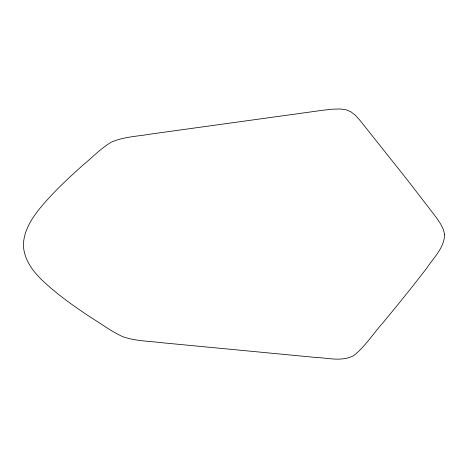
<?xml version="1.0" encoding="UTF-8"?>
<svg xmlns="http://www.w3.org/2000/svg" width="468" height="468" viewBox="0 0 468 468"><rect width="100%" height="100%" fill="white"/><g stroke="black" fill="none" stroke-linecap="round" stroke-linejoin="round"><path stroke-width="0.7" d="M444.6 234.626C444.29 247.724 433.813 257.558 426.974 267.813C412.764 286.445 397.935 304.592 383.052 322.686C373.136 333.625 365.198 346.642 353.469 355.785C341.347 362.027 327.161 357.716 314.262 357.312L162.144 342.751C148.953 341.108 135.281 341.137 122.634 336.621C111.402 331.479 101.474 323.961 90.991 317.509C74.43 306.54 58.073 295.092 43.536 281.502C33.181 271.931 23.71 259.407 23.4 244.723C23.921 229.788 32.748 216.778 42.067 205.727C54.697 190.891 68.966 177.559 83.515 164.642C92.67 157.137 100.912 148.315 111.162 142.266C123.856 136.609 138.089 136.317 151.597 133.953L322.704 110.267L332.69 109.19L340.289 108.974L346.15 109.793L350.93 111.817L355.27 115.227L359.834 120.194L406.955 179.396L436.568 217.848L440.745 224.16L443.43 229.612L444.6 234.626"/></g></svg>
